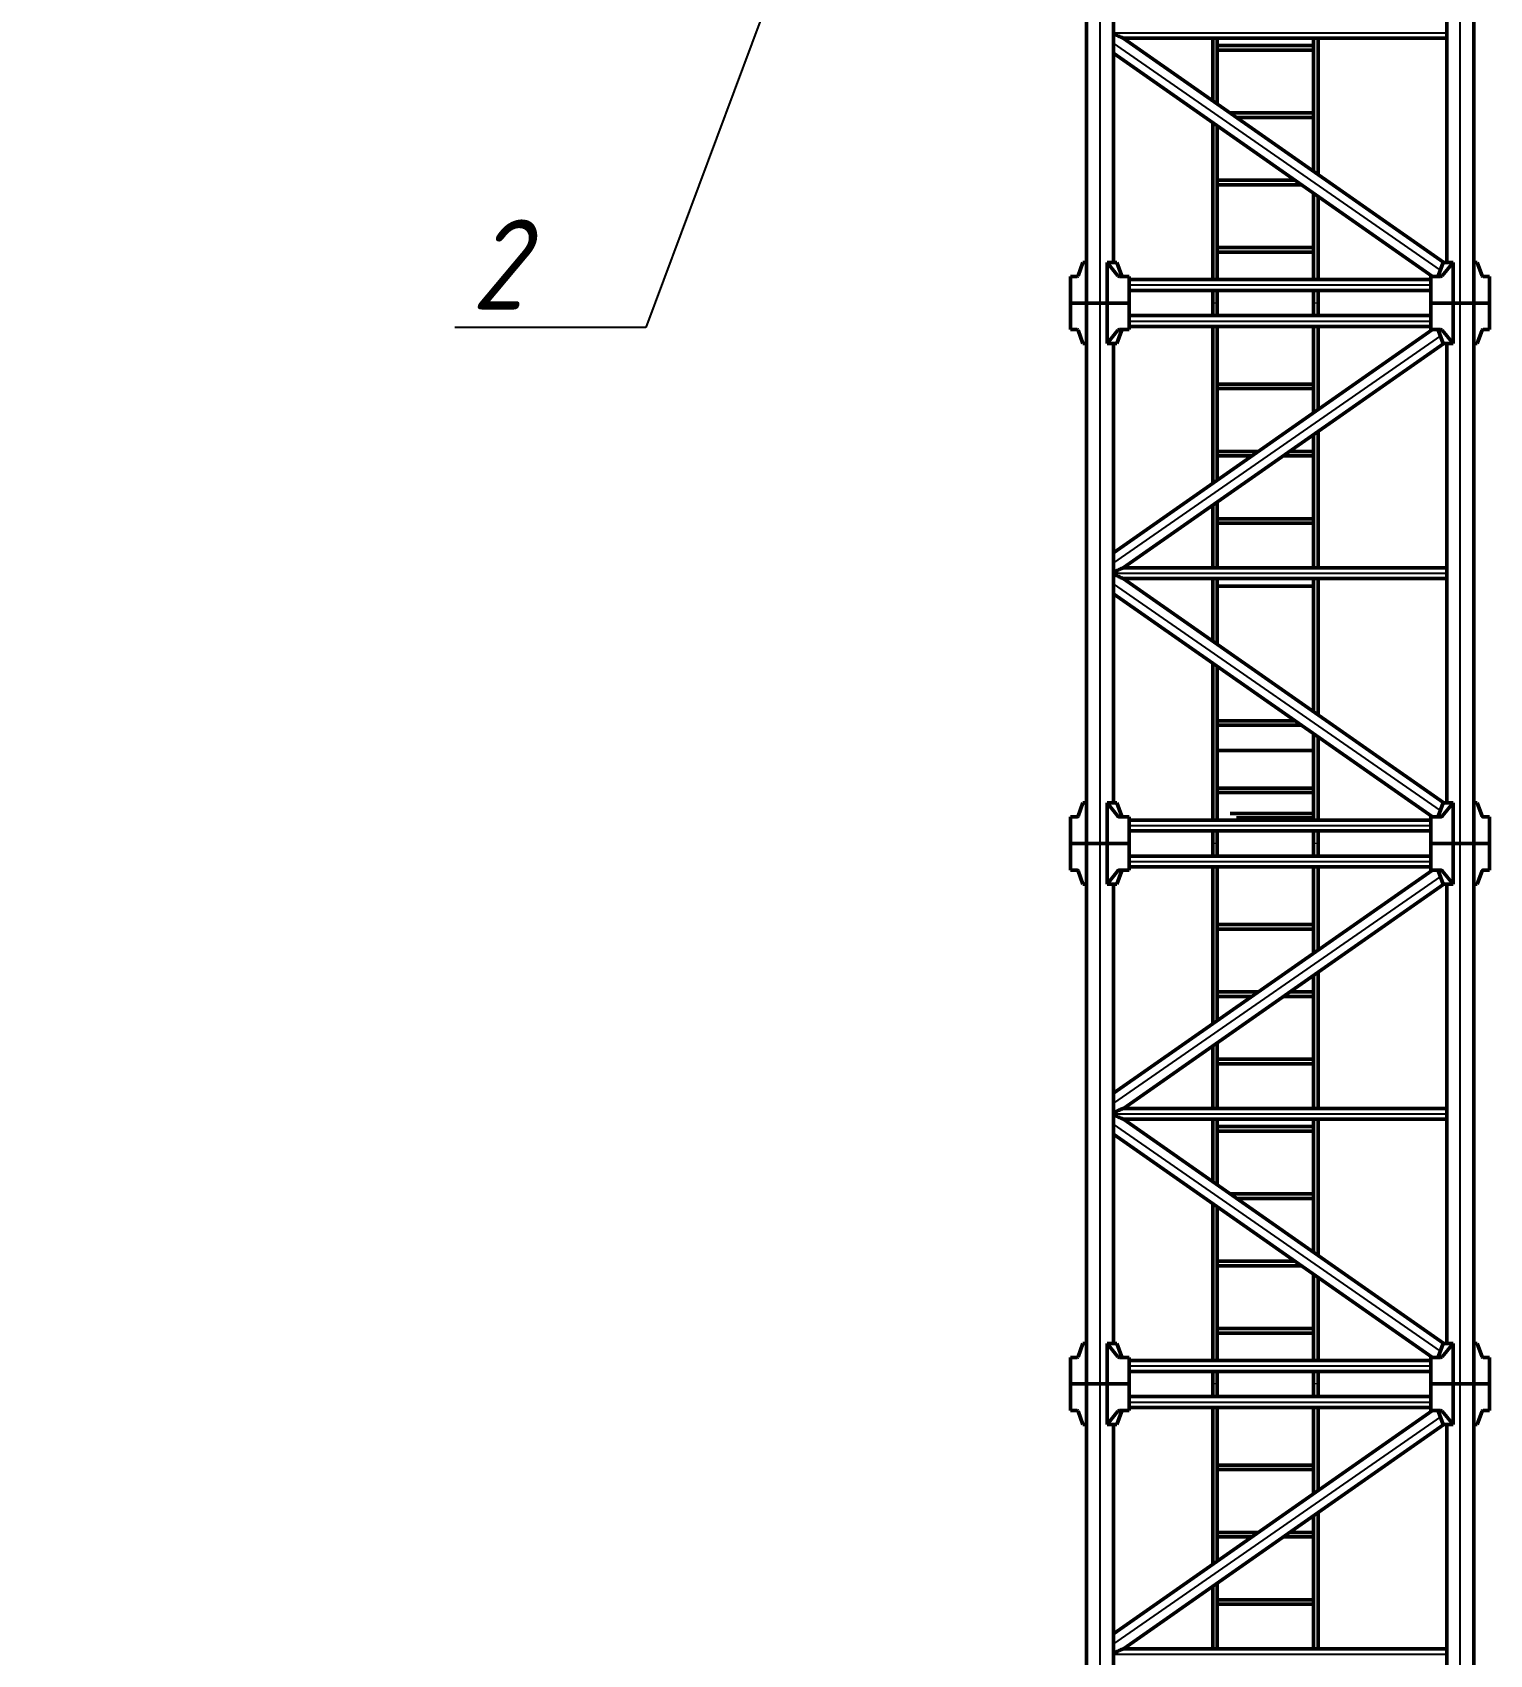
# Model space of a CAD drawing. Header units: millimetres. Extents: x 4452 to 5641, y -238 to 603.
# Drawn here: x 4657.6 to 4738.5, y 227.7 to 317.7 of the extents above; entities that cross this region are included whole.
import ezdxf
from ezdxf import colors
from ezdxf.entities.mleader import LeaderData, LeaderLine
from ezdxf.math import Vec2, Vec3

# ---------------------------------------------------------------- set-up
doc = ezdxf.new("R2010")
doc.units = ezdxf.units.MM
doc.linetypes.add('CENTER', pattern=[50.8, 31.75, -6.35, 6.35, -6.35])
for name, color, linetype, lineweight in [('中心线层', 1, 'CENTER', 25), ('图层1', 2, 'CENTER', 18), ('标注层', 3, 'Continuous', 25), ('粗实线', 7, 'Continuous', 50)]:
    doc.layers.add(name, color=color, linetype=linetype, lineweight=lineweight)
doc.styles.add('5号字', font='gbeitc.shx', dxfattribs={"height": 5, "bigfont": 'gbcbig.shx'})
doc.styles.get("Standard").update_dxf_attribs({"font": 'txt', "bigfont": 'gbcbig.shx'})
doc.dimstyles.new('ISO-25', dxfattribs={"dimtxt": 2.5, "dimasz": 2.5, "dimexe": 1.25, "dimexo": 0.625, "dimtad": 1, "dimtxsty": 'Standard', "dimcen": 2.5, "dimadec": 0, "dimazin": 0, "dimtfac": 1, "dimtmove": 0, "dimatfit": 3, "dimfxl": 1, "dimarcsym": 0})

# ---------------------------------------------------------------- blocks, each defined once
blk = doc.blocks.new('*D8')
at = {"layer": 'Defpoints', "color": 0, "transparency": 16777216}
for p in [(4640.98, 410.946), (4716.858, 410.946), (4716.858, -87.386)]:
    blk.add_point(p, dxfattribs=at)
at = {"layer": '标注层', "color": 0, "lineweight": -2, "transparency": 16777216}
for p, q in [((4716.233, 410.946), (4639.73, 410.946)), ((4640.98, -81.386), (4640.98, 404.946)), ((4716.233, -87.386), (4639.73, -87.386))]:
    blk.add_line(p, q, dxfattribs=at)
at = {"layer": '标注层', "color": 0, "transparency": 16777216}
for points in [[(4639.98, 404.946), (4641.98, 404.946), (4640.98, 410.946)], [(4639.98, -81.386), (4641.98, -81.386), (4640.98, -87.386)]]:
    blk.add_solid(points, dxfattribs=at)
at = {"layer": '标注层', "color": 0, "transparency": 16777216, "insert": (4637.855, 161.78), "char_height": 5, "attachment_point": 5, "rotation": 90, "style": '5号字'}
blk.add_mtext('50000', dxfattribs=at)
blk = doc.blocks.new('*D9')
at = {"layer": 'Defpoints', "color": 0, "transparency": 16777216}
for p in [(4553.815, 483.81), (4734.286, 483.81), (4716.858, -87.386)]:
    blk.add_point(p, dxfattribs=at)
at = {"layer": '标注层', "color": 0, "lineweight": -2, "transparency": 16777216}
for p, q in [((4733.661, 483.81), (4552.565, 483.81)), ((4553.815, -81.386), (4553.815, 477.81)), ((4716.233, -87.386), (4552.565, -87.386))]:
    blk.add_line(p, q, dxfattribs=at)
at = {"layer": '标注层', "color": 0, "transparency": 16777216}
for points in [[(4552.815, 477.81), (4554.815, 477.81), (4553.815, 483.81)], [(4552.815, -81.386), (4554.815, -81.386), (4553.815, -87.386)]]:
    blk.add_solid(points, dxfattribs=at)
at = {"layer": '标注层', "color": 0, "transparency": 16777216, "insert": (4550.69, 198.212), "char_height": 5, "attachment_point": 5, "rotation": 90, "style": '5号字'}
blk.add_mtext('57000', dxfattribs=at)
blk = doc.blocks.new('_None')

msp = doc.modelspace()

# ---------------------------------------------------------------- linework, layer by layer
at = {"layer": '中心线层', "color": 0}
for p, q in [((4716.858, 332.715), (4716.858, 302.708)), ((4736.863, 302.708), (4736.863, 332.715)), ((4717.608, 317.712), (4736.113, 317.712)), ((4735.763, 304.536), (4717.608, 317.126)), ((4718.486, 303.708), (4735.235, 303.708)), ((4716.858, 302.708), (4716.858, 272.701)), ((4736.863, 272.701), (4736.863, 302.708)), ((4718.486, 301.708), (4735.235, 301.708)), ((4735.763, 300.88), (4717.608, 288.29)), ((4717.608, 287.704), (4736.113, 287.704)), ((4735.763, 274.529), (4717.608, 287.119)), ((4718.486, 273.701), (4735.235, 273.701)), ((4716.858, 272.701), (4716.858, 242.694)), ((4736.863, 242.694), (4736.863, 272.701)), ((4718.486, 271.701), (4735.235, 271.701)), ((4735.763, 270.873), (4717.608, 258.282)), ((4717.608, 257.697), (4736.113, 257.697)), ((4735.763, 244.522), (4717.608, 257.112)), ((4718.486, 243.694), (4735.235, 243.694)), ((4716.858, 242.694), (4716.858, 212.686)), ((4736.863, 212.686), (4736.863, 242.694)), ((4718.486, 241.693), (4735.235, 241.693)), ((4735.763, 240.866), (4717.608, 228.275)), ((4717.608, 227.69), (4736.113, 227.69))]:
    msp.add_line(p, q, dxfattribs=at)
at = {"layer": '图层1', "color": 0, "linetype": 'Continuous', "lineweight": 50}
for p, q in [((4716.108, 332.715), (4716.108, 302.708)), ((4737.613, 332.715), (4737.613, 302.708)), ((4717.608, 330.465), (4717.608, 304.958)), ((4736.113, 330.465), (4736.113, 304.958)), ((4735.949, 304.958), (4718.158, 317.412)), ((4718.158, 317.412), (4736.113, 317.412)), ((4717.608, 316.576), (4735.316, 304.18)), ((4715.643, 304.217), (4715.91, 304.958)), ((4716.108, 304.958), (4715.91, 304.958)), ((4717.255, 304.958), (4717.861, 304.221)), ((4717.255, 304.958), (4717.806, 304.958)), ((4718.06, 304.254), (4717.806, 304.958)), ((4735.662, 304.254), (4735.915, 304.958)), ((4736.466, 304.958), (4735.86, 304.221)), ((4736.466, 304.958), (4735.915, 304.958)), ((4736.466, 302.708), (4736.466, 304.958)), ((4737.613, 304.958), (4737.811, 304.958)), ((4738.078, 304.217), (4737.811, 304.958)), ((4715.591, 304.18), (4715.23, 304.18)), ((4715.23, 302.708), (4715.23, 304.18)), ((4717.947, 304.18), (4718.486, 304.18)), ((4718.486, 302.708), (4718.486, 304.18)), ((4735.235, 304.008), (4718.486, 304.008)), ((4735.774, 304.18), (4735.235, 304.18)), ((4735.235, 302.708), (4735.235, 304.18)), ((4738.13, 304.18), (4738.491, 304.18)), ((4738.491, 302.708), (4738.491, 304.18)), ((4715.23, 302.708), (4718.486, 302.708)), ((4718.486, 302.708), (4715.23, 302.708)), ((4715.23, 302.708), (4715.23, 301.236)), ((4715.23, 302.708), (4718.486, 302.708)), ((4718.486, 302.708), (4715.23, 302.708)), ((4715.23, 302.708), (4718.486, 302.708)), ((4718.486, 302.708), (4715.23, 302.708)), ((4716.108, 302.708), (4717.608, 302.708)), ((4716.108, 302.708), (4716.108, 272.701)), ((4716.108, 302.708), (4717.608, 302.708)), ((4716.108, 302.708), (4717.608, 302.708)), ((4718.486, 303.408), (4735.235, 303.408)), ((4718.486, 302.708), (4718.486, 301.236)), ((4738.491, 302.708), (4735.235, 302.708)), ((4735.235, 302.708), (4735.235, 301.236)), ((4735.235, 302.708), (4738.491, 302.708)), ((4738.491, 302.708), (4735.235, 302.708)), ((4735.235, 302.708), (4738.491, 302.708)), ((4738.491, 302.708), (4735.235, 302.708)), ((4735.235, 302.708), (4738.491, 302.708)), ((4737.613, 302.708), (4736.113, 302.708)), ((4737.613, 302.708), (4736.113, 302.708)), ((4737.613, 302.708), (4736.113, 302.708)), ((4736.466, 302.708), (4736.466, 300.458)), ((4737.613, 302.708), (4737.613, 272.701)), ((4738.491, 302.708), (4738.491, 301.236)), ((4735.235, 302.008), (4718.486, 302.008)), ((4715.591, 301.236), (4715.23, 301.236)), ((4715.643, 301.199), (4715.91, 300.458)), ((4717.254, 300.458), (4717.861, 301.195)), ((4735.316, 301.236), (4717.608, 288.84)), ((4718.059, 301.162), (4717.806, 300.458)), ((4717.947, 301.236), (4718.486, 301.236)), ((4718.486, 301.408), (4735.235, 301.408)), ((4735.774, 301.236), (4735.235, 301.236)), ((4735.661, 301.162), (4735.915, 300.458)), ((4736.466, 300.458), (4735.86, 301.195)), ((4738.078, 301.199), (4737.811, 300.458)), ((4738.13, 301.236), (4738.491, 301.236)), ((4716.108, 300.458), (4715.91, 300.458)), ((4717.254, 300.458), (4717.806, 300.458)), ((4717.608, 300.458), (4717.608, 274.951)), ((4718.158, 288.004), (4735.949, 300.458)), ((4736.466, 300.458), (4735.915, 300.458)), ((4736.113, 300.458), (4736.113, 274.951)), ((4737.613, 300.458), (4737.811, 300.458)), ((4736.113, 288.005), (4718.158, 288.005)), ((4735.949, 274.951), (4718.158, 287.405)), ((4718.158, 287.404), (4736.113, 287.404)), ((4717.608, 286.569), (4735.316, 274.173)), ((4715.643, 274.21), (4715.91, 274.951)), ((4716.108, 274.951), (4715.91, 274.951)), ((4717.254, 274.951), (4717.861, 274.214)), ((4717.254, 274.951), (4717.806, 274.951)), ((4718.059, 274.247), (4717.806, 274.951)), ((4735.661, 274.247), (4735.915, 274.951)), ((4736.466, 274.951), (4735.86, 274.214)), ((4736.466, 274.951), (4735.915, 274.951)), ((4736.466, 272.701), (4736.466, 274.951)), ((4737.613, 274.951), (4737.811, 274.951)), ((4738.078, 274.21), (4737.811, 274.951)), ((4715.591, 274.173), (4715.23, 274.173)), ((4715.23, 272.701), (4715.23, 274.173)), ((4717.947, 274.173), (4718.486, 274.173)), ((4718.486, 272.701), (4718.486, 274.173)), ((4735.235, 274.001), (4718.486, 274.001)), ((4735.774, 274.173), (4735.235, 274.173)), ((4735.235, 272.701), (4735.235, 274.173)), ((4738.13, 274.173), (4738.491, 274.173)), ((4738.491, 272.701), (4738.491, 274.173)), ((4718.486, 273.401), (4735.235, 273.401)), ((4715.23, 272.701), (4718.486, 272.701)), ((4718.486, 272.701), (4715.23, 272.701)), ((4715.23, 272.701), (4715.23, 271.228)), ((4715.23, 272.701), (4718.486, 272.701)), ((4718.486, 272.701), (4715.23, 272.701)), ((4715.23, 272.701), (4718.486, 272.701)), ((4718.486, 272.701), (4715.23, 272.701)), ((4716.108, 272.701), (4717.608, 272.701)), ((4716.108, 272.701), (4716.108, 242.694)), ((4716.108, 272.701), (4717.608, 272.701)), ((4716.108, 272.701), (4717.608, 272.701)), ((4718.486, 272.701), (4718.486, 271.228)), ((4735.235, 272.001), (4718.486, 272.001)), ((4738.491, 272.701), (4735.235, 272.701)), ((4735.235, 272.701), (4735.235, 271.228)), ((4735.235, 272.701), (4738.491, 272.701)), ((4738.491, 272.701), (4735.235, 272.701)), ((4735.235, 272.701), (4738.491, 272.701)), ((4738.491, 272.701), (4735.235, 272.701)), ((4735.235, 272.701), (4738.491, 272.701)), ((4737.613, 272.701), (4736.113, 272.701)), ((4737.613, 272.701), (4736.113, 272.701)), ((4737.613, 272.701), (4736.113, 272.701)), ((4736.467, 272.701), (4736.467, 270.45)), ((4737.613, 272.701), (4737.613, 242.694)), ((4738.491, 272.701), (4738.491, 271.228)), ((4715.591, 271.228), (4715.23, 271.228)), ((4715.643, 271.192), (4715.911, 270.45)), ((4717.255, 270.45), (4717.861, 271.188)), ((4735.316, 271.228), (4717.608, 258.833)), ((4718.06, 271.155), (4717.806, 270.45)), ((4717.947, 271.228), (4718.486, 271.228)), ((4718.486, 271.4), (4735.235, 271.4)), ((4735.774, 271.228), (4735.235, 271.228)), ((4735.662, 271.155), (4735.915, 270.45)), ((4736.467, 270.45), (4735.86, 271.188)), ((4738.078, 271.192), (4737.811, 270.45)), ((4738.13, 271.228), (4738.491, 271.228)), ((4716.108, 270.45), (4715.911, 270.45)), ((4717.255, 270.45), (4717.806, 270.45)), ((4717.608, 270.45), (4717.608, 244.944)), ((4718.159, 257.997), (4735.949, 270.45)), ((4736.467, 270.45), (4735.915, 270.45)), ((4736.113, 270.45), (4736.113, 244.944)), ((4737.613, 270.45), (4737.811, 270.45)), ((4736.113, 257.997), (4718.159, 257.997)), ((4735.949, 244.944), (4718.159, 257.397)), ((4718.159, 257.397), (4736.113, 257.397)), ((4717.608, 256.562), (4735.316, 244.166)), ((4715.591, 244.166), (4715.23, 244.166)), ((4715.23, 242.694), (4715.23, 244.166)), ((4715.643, 244.203), (4715.911, 244.944)), ((4716.108, 244.944), (4715.911, 244.944)), ((4717.255, 244.944), (4717.861, 244.207)), ((4717.255, 244.944), (4717.806, 244.944)), ((4718.06, 244.239), (4717.806, 244.944)), ((4717.947, 244.166), (4718.486, 244.166)), ((4718.486, 242.694), (4718.486, 244.166)), ((4735.774, 244.166), (4735.235, 244.166)), ((4735.235, 242.694), (4735.235, 244.166)), ((4735.662, 244.239), (4735.915, 244.944)), ((4736.467, 244.944), (4735.86, 244.207)), ((4736.467, 244.944), (4735.915, 244.944)), ((4736.467, 242.694), (4736.467, 244.944)), ((4737.613, 244.944), (4737.811, 244.944)), ((4738.078, 244.203), (4737.811, 244.944)), ((4738.13, 244.166), (4738.491, 244.166)), ((4738.491, 242.694), (4738.491, 244.166)), ((4735.235, 243.994), (4718.486, 243.994)), ((4718.486, 243.394), (4735.235, 243.394)), ((4715.23, 242.694), (4718.486, 242.694)), ((4718.486, 242.694), (4715.23, 242.694)), ((4715.23, 242.694), (4715.23, 241.221)), ((4715.23, 242.694), (4718.486, 242.694)), ((4718.486, 242.694), (4715.23, 242.694)), ((4715.23, 242.694), (4718.486, 242.694)), ((4718.486, 242.694), (4715.23, 242.694)), ((4716.108, 242.694), (4717.608, 242.694)), ((4716.108, 242.694), (4716.108, 212.686)), ((4716.108, 242.694), (4717.608, 242.694)), ((4716.108, 242.694), (4717.608, 242.694)), ((4718.486, 242.694), (4718.486, 241.221)), ((4738.491, 242.694), (4735.235, 242.694)), ((4735.235, 242.694), (4735.235, 241.221)), ((4735.235, 242.694), (4738.491, 242.694)), ((4738.491, 242.694), (4735.235, 242.694)), ((4735.235, 242.694), (4738.491, 242.694)), ((4738.491, 242.694), (4735.235, 242.694)), ((4735.235, 242.694), (4738.491, 242.694)), ((4737.613, 242.694), (4736.113, 242.694)), ((4737.613, 242.694), (4736.113, 242.694)), ((4737.613, 242.694), (4736.113, 242.694)), ((4736.467, 242.694), (4736.467, 240.443)), ((4737.613, 242.694), (4737.613, 212.686)), ((4738.491, 242.694), (4738.491, 241.221)), ((4735.235, 241.993), (4718.486, 241.993)), ((4718.486, 241.393), (4735.235, 241.393)), ((4715.591, 241.221), (4715.23, 241.221)), ((4715.643, 241.184), (4715.91, 240.443)), ((4717.255, 240.443), (4717.861, 241.181)), ((4735.316, 241.221), (4717.608, 228.826)), ((4718.06, 241.148), (4717.806, 240.443)), ((4717.947, 241.221), (4718.486, 241.221)), ((4735.774, 241.221), (4735.235, 241.221)), ((4735.662, 241.148), (4735.915, 240.443)), ((4736.467, 240.443), (4735.86, 241.181)), ((4738.078, 241.184), (4737.811, 240.443)), ((4738.13, 241.221), (4738.491, 241.221)), ((4716.108, 240.443), (4715.91, 240.443)), ((4717.255, 240.443), (4717.806, 240.443)), ((4717.608, 240.443), (4717.608, 214.937)), ((4718.159, 227.99), (4735.949, 240.443)), ((4736.467, 240.443), (4735.915, 240.443)), ((4736.113, 240.443), (4736.113, 214.937)), ((4737.613, 240.443), (4737.811, 240.443)), ((4736.113, 227.99), (4718.158, 227.99))]:
    msp.add_line(p, q, dxfattribs=at)
at = {"layer": '图层1', "color": 0, "lineweight": 50}
for p, q in [((4723.121, 317.412), (4723.121, 313.938)), ((4723.371, 317.412), (4723.371, 313.763)), ((4723.371, 317.001), (4728.72, 317.001)), ((4728.72, 317.412), (4728.72, 311.401)), ((4728.969, 317.412), (4728.969, 311.575)), ((4728.72, 316.752), (4723.371, 316.752)), ((4723.121, 312.717), (4723.121, 308.896)), ((4723.371, 312.542), (4723.371, 309.07)), ((4724.087, 313.262), (4728.72, 313.262)), ((4728.72, 313.012), (4724.443, 313.012)), ((4728.72, 311.401), (4728.72, 310.019)), ((4728.969, 311.575), (4728.969, 309.845)), ((4723.121, 308.896), (4723.121, 307.482)), ((4723.371, 309.523), (4724.017, 309.523)), ((4723.661, 309.273), (4723.371, 309.273)), ((4723.371, 309.07), (4723.371, 307.657)), ((4725.68, 309.273), (4723.661, 309.273)), ((4724.017, 309.523), (4726.036, 309.523)), ((4728.041, 309.273), (4725.68, 309.273)), ((4726.036, 309.523), (4727.685, 309.523)), ((4728.72, 308.798), (4728.72, 304.008)), ((4728.969, 308.624), (4728.969, 304.008)), ((4723.121, 307.482), (4723.121, 304.008)), ((4723.371, 307.657), (4723.371, 304.008)), ((4723.371, 305.783), (4728.72, 305.783)), ((4728.72, 305.534), (4723.371, 305.534)), ((4723.121, 303.408), (4723.121, 302.708)), ((4723.121, 302.708), (4723.121, 302.008)), ((4723.371, 303.408), (4723.371, 302.708)), ((4723.371, 302.708), (4723.371, 302.008)), ((4728.719, 302.708), (4728.719, 302.008)), ((4728.72, 303.408), (4728.72, 302.708)), ((4728.969, 303.408), (4728.969, 302.708)), ((4728.969, 302.708), (4728.969, 302.008)), ((4723.121, 301.408), (4723.121, 297.934)), ((4723.371, 301.408), (4723.371, 297.759)), ((4728.719, 301.408), (4728.719, 296.618)), ((4728.969, 301.408), (4728.969, 296.792)), ((4723.371, 298.211), (4728.719, 298.211)), ((4723.121, 297.934), (4723.121, 292.699)), ((4728.719, 297.962), (4723.371, 297.962)), ((4723.371, 297.759), (4723.371, 292.874)), ((4728.719, 295.397), (4728.719, 294.015)), ((4728.969, 295.571), (4728.969, 293.841)), ((4723.371, 294.472), (4725.654, 294.472)), ((4725.297, 294.222), (4723.371, 294.222)), ((4728.423, 294.222), (4727.042, 294.222)), ((4727.398, 294.472), (4728.067, 294.472)), ((4728.067, 294.472), (4728.719, 294.472)), ((4728.719, 294.222), (4728.423, 294.222)), ((4728.719, 294.015), (4728.719, 288.005)), ((4728.969, 293.841), (4728.969, 288.005)), ((4723.121, 291.478), (4723.121, 288.005)), ((4723.371, 291.653), (4723.371, 288.005)), ((4723.371, 290.733), (4728.719, 290.733)), ((4728.719, 290.483), (4723.371, 290.483)), ((4723.121, 287.404), (4723.121, 283.931)), ((4723.371, 287.404), (4723.371, 283.756)), ((4728.719, 287.404), (4728.719, 281.394)), ((4728.969, 287.404), (4728.969, 281.568)), ((4723.371, 286.994), (4728.719, 286.994)), ((4723.121, 282.71), (4723.121, 278.888)), ((4723.371, 282.535), (4723.371, 279.063)), ((4728.719, 281.394), (4728.719, 280.012)), ((4728.969, 281.568), (4728.969, 279.837)), ((4723.371, 279.515), (4724.017, 279.515)), ((4723.661, 279.266), (4723.371, 279.266)), ((4725.68, 279.266), (4723.661, 279.266)), ((4724.017, 279.515), (4726.036, 279.515)), ((4728.041, 279.266), (4725.68, 279.266)), ((4726.036, 279.515), (4727.685, 279.515)), ((4723.121, 278.888), (4723.121, 277.475)), ((4723.371, 279.063), (4723.371, 277.649)), ((4728.719, 278.791), (4728.719, 274.001)), ((4728.969, 278.616), (4728.969, 274.001)), ((4723.121, 277.475), (4723.121, 274.001)), ((4728.719, 277.861), (4723.371, 277.861)), ((4723.371, 277.649), (4723.371, 274.001)), ((4723.371, 275.776), (4728.719, 275.776)), ((4728.719, 275.527), (4723.371, 275.527)), ((4724.087, 274.371), (4728.719, 274.371)), ((4728.719, 274.121), (4724.443, 274.121)), ((4723.121, 273.401), (4723.121, 272.701)), ((4723.371, 273.401), (4723.371, 272.701)), ((4728.719, 273.401), (4728.719, 272.701)), ((4728.969, 273.401), (4728.969, 272.701)), ((4723.122, 272.701), (4723.122, 272.001)), ((4723.371, 272.701), (4723.371, 272.001)), ((4728.72, 272.701), (4728.72, 272.001)), ((4728.969, 272.701), (4728.969, 272.001)), ((4723.122, 271.4), (4723.122, 267.927)), ((4723.371, 271.4), (4723.371, 267.752)), ((4728.72, 271.4), (4728.72, 266.611)), ((4728.969, 271.4), (4728.969, 266.785)), ((4723.122, 267.927), (4723.122, 262.692)), ((4723.371, 268.204), (4728.72, 268.204)), ((4728.72, 267.954), (4723.371, 267.954)), ((4723.371, 267.752), (4723.371, 262.866)), ((4728.72, 265.39), (4728.72, 264.008)), ((4728.969, 265.564), (4728.969, 263.834)), ((4723.371, 264.465), (4725.654, 264.465)), ((4725.298, 264.215), (4723.371, 264.215)), ((4728.424, 264.215), (4727.042, 264.215)), ((4727.398, 264.465), (4728.068, 264.465)), ((4728.068, 264.465), (4728.72, 264.465)), ((4728.72, 264.215), (4728.424, 264.215)), ((4728.72, 264.008), (4728.72, 257.997)), ((4728.969, 263.834), (4728.969, 257.997)), ((4723.122, 261.471), (4723.122, 257.997)), ((4723.371, 261.646), (4723.371, 257.997)), ((4723.371, 260.725), (4728.72, 260.725)), ((4728.72, 260.476), (4723.371, 260.476)), ((4723.122, 257.397), (4723.122, 253.923)), ((4723.371, 257.397), (4723.371, 253.749)), ((4723.371, 256.986), (4728.72, 256.986)), ((4728.72, 256.737), (4723.371, 256.737)), ((4728.72, 257.397), (4728.72, 251.386)), ((4728.969, 257.397), (4728.969, 251.561)), ((4724.087, 253.247), (4728.72, 253.247)), ((4723.122, 252.702), (4723.122, 248.881)), ((4723.371, 252.528), (4723.371, 249.056)), ((4728.72, 252.998), (4724.444, 252.998)), ((4728.72, 251.386), (4728.72, 250.005)), ((4728.969, 251.561), (4728.969, 249.83)), ((4723.371, 249.508), (4724.017, 249.508)), ((4724.017, 249.508), (4726.037, 249.508)), ((4726.037, 249.508), (4727.685, 249.508)), ((4723.122, 248.881), (4723.122, 247.468)), ((4723.661, 249.259), (4723.371, 249.259)), ((4723.371, 249.056), (4723.371, 247.642)), ((4725.68, 249.259), (4723.661, 249.259)), ((4728.041, 249.259), (4725.68, 249.259)), ((4728.72, 248.784), (4728.72, 243.994)), ((4728.969, 248.609), (4728.969, 243.994)), ((4723.122, 247.468), (4723.122, 243.994)), ((4723.371, 247.642), (4723.371, 243.994)), ((4723.371, 245.769), (4728.72, 245.769)), ((4728.72, 245.52), (4723.371, 245.52)), ((4723.122, 243.394), (4723.122, 242.694)), ((4723.371, 243.394), (4723.371, 242.694)), ((4728.72, 243.394), (4728.72, 242.694)), ((4728.969, 243.394), (4728.969, 242.694)), ((4723.121, 242.694), (4723.121, 241.993)), ((4723.371, 242.694), (4723.371, 241.993)), ((4728.72, 242.694), (4728.72, 241.993)), ((4728.969, 242.694), (4728.969, 241.993)), ((4723.121, 241.393), (4723.121, 237.919)), ((4723.371, 241.393), (4723.371, 237.745)), ((4728.72, 241.393), (4728.72, 236.603)), ((4728.969, 241.393), (4728.969, 236.778)), ((4723.121, 237.919), (4723.121, 232.685)), ((4723.371, 238.196), (4728.72, 238.196)), ((4728.72, 237.947), (4723.371, 237.947)), ((4723.371, 237.745), (4723.371, 232.859)), ((4728.72, 235.383), (4728.72, 234.001)), ((4728.969, 235.557), (4728.969, 233.826)), ((4723.371, 234.457), (4725.654, 234.457)), ((4725.298, 234.208), (4723.371, 234.208)), ((4728.424, 234.208), (4727.042, 234.208)), ((4727.398, 234.457), (4728.067, 234.457)), ((4728.067, 234.457), (4728.72, 234.457)), ((4728.72, 234.208), (4728.424, 234.208)), ((4728.72, 234.001), (4728.72, 227.99)), ((4728.969, 233.826), (4728.969, 227.99)), ((4723.121, 231.464), (4723.121, 227.99)), ((4723.371, 231.638), (4723.371, 227.99)), ((4723.371, 230.718), (4728.72, 230.718)), ((4728.72, 230.469), (4723.371, 230.469))]:
    msp.add_line(p, q, dxfattribs=at)
at = {"layer": '图层1', "color": 0}
for p, q in [((4723.371, 302.708), (4723.121, 302.708)), ((4723.371, 302.708), (4723.121, 302.708)), ((4723.371, 302.708), (4723.121, 302.708)), ((4728.969, 302.708), (4728.719, 302.708)), ((4728.969, 302.708), (4728.72, 302.708)), ((4723.371, 272.701), (4723.121, 272.701)), ((4723.371, 272.701), (4723.121, 272.701)), ((4723.371, 272.701), (4723.122, 272.701)), ((4728.969, 272.701), (4728.719, 272.701)), ((4728.969, 272.701), (4728.72, 272.701)), ((4723.371, 242.694), (4723.121, 242.694)), ((4723.371, 242.694), (4723.122, 242.694)), ((4723.371, 242.694), (4723.122, 242.694)), ((4728.969, 242.694), (4728.72, 242.694)), ((4728.969, 242.694), (4728.72, 242.694))]:
    msp.add_line(p, q, dxfattribs=at)
at = {"layer": '图层1', "color": 0, "linetype": 'Continuous', "lineweight": 50}
for centre, radius, start, end in [((4715.591, 304.236), 0.0556, 270, 340.18414), ((4717.947, 304.292), 0.111, 219.44584, 270), ((4718.164, 304.292), 0.111, 199.81586, 270), ((4735.557, 304.292), 0.111, 270, 340.18414), ((4735.774, 304.292), 0.111, 270, 320.55416), ((4738.13, 304.236), 0.0556, 199.81586, 270), ((4715.591, 301.18), 0.0556, 19.81586, 90), ((4717.947, 301.124), 0.111, 90, 140.55416), ((4718.164, 301.124), 0.111, 90, 160.18414), ((4735.557, 301.124), 0.111, 19.81586, 90), ((4735.774, 301.124), 0.111, 39.44584, 90), ((4738.13, 301.18), 0.0556, 90, 160.18414), ((4715.591, 274.229), 0.0556, 270, 340.18414), ((4717.947, 274.284), 0.111, 219.44584, 270), ((4718.164, 274.284), 0.111, 199.81586, 270), ((4735.557, 274.284), 0.111, 270, 340.18414), ((4735.774, 274.284), 0.111, 270, 320.55416), ((4738.13, 274.229), 0.0556, 199.81586, 270), ((4715.591, 271.173), 0.0556, 19.81586, 90), ((4717.947, 271.117), 0.111, 90, 140.55416), ((4718.164, 271.117), 0.111, 90, 160.18414), ((4735.557, 271.117), 0.111, 19.81586, 90), ((4735.774, 271.117), 0.111, 39.44584, 90), ((4738.13, 271.173), 0.0556, 90, 160.18414), ((4715.591, 244.222), 0.0556, 270, 340.18414), ((4717.947, 244.277), 0.111, 219.44584, 270), ((4718.164, 244.277), 0.111, 199.81586, 270), ((4735.557, 244.277), 0.111, 270, 340.18414), ((4735.774, 244.277), 0.111, 270, 320.55416), ((4738.13, 244.222), 0.0556, 199.81586, 270), ((4715.591, 241.166), 0.0556, 19.81586, 90), ((4717.947, 241.11), 0.111, 90, 140.55416), ((4718.164, 241.11), 0.111, 90, 160.18414), ((4735.557, 241.11), 0.111, 19.81586, 90), ((4735.774, 241.11), 0.111, 39.44584, 90), ((4738.13, 241.166), 0.0556, 90, 160.18414)]:
    msp.add_arc(centre, radius, start, end, dxfattribs=at)
for points, knots in [([(4717.608, 317.677), (4717.635, 317.66), (4717.689, 317.628), (4717.773, 317.584), (4717.857, 317.542), (4717.94, 317.504), (4718.007, 317.475), (4718.057, 317.454), (4718.09, 317.44), (4718.117, 317.429), (4718.136, 317.421), (4718.148, 317.416), (4718.155, 317.413), (4718.159, 317.412), (4718.158, 317.412), (4718.158, 317.412)], [0, 0, 0, 0, 0.131257, 0.262569, 0.397629, 0.532645, 0.661638, 0.727603, 0.793498, 0.843917, 0.895358, 0.925744, 0.956803, 0.98725, 1, 1, 1, 1]), ([(4718.158, 288.004), (4718.158, 288.004), (4718.158, 288.004), (4718.15, 288.001), (4718.135, 287.995), (4718.114, 287.986), (4718.082, 287.973), (4718.039, 287.955), (4717.992, 287.935), (4717.94, 287.912), (4717.887, 287.888), (4717.814, 287.853), (4717.739, 287.815), (4717.664, 287.774), (4717.627, 287.751), (4717.608, 287.739)], [0, 0, 0, 0, 0.018885, 0.072339, 0.112145, 0.153038, 0.225827, 0.300344, 0.384276, 0.46826, 0.553993, 0.639739, 0.818725, 0.909372, 1, 1, 1, 1]), ([(4717.608, 287.67), (4717.635, 287.653), (4717.689, 287.62), (4717.773, 287.576), (4717.857, 287.535), (4717.94, 287.497), (4718.007, 287.468), (4718.057, 287.446), (4718.09, 287.433), (4718.117, 287.421), (4718.136, 287.414), (4718.148, 287.409), (4718.155, 287.406), (4718.159, 287.404), (4718.158, 287.405), (4718.158, 287.405)], [0, 0, 0, 0, 0.131257, 0.262569, 0.397629, 0.532645, 0.661638, 0.727603, 0.793498, 0.843917, 0.895358, 0.925744, 0.956803, 0.98725, 1, 1, 1, 1]), ([(4718.159, 257.997), (4718.159, 257.997), (4718.159, 257.997), (4718.151, 257.994), (4718.136, 257.988), (4718.114, 257.979), (4718.082, 257.966), (4718.039, 257.948), (4717.992, 257.927), (4717.94, 257.905), (4717.887, 257.881), (4717.814, 257.846), (4717.739, 257.808), (4717.664, 257.766), (4717.627, 257.744), (4717.608, 257.732)], [0, 0, 0, 0, 0.018885, 0.072339, 0.112145, 0.153038, 0.225827, 0.300344, 0.384276, 0.46826, 0.553993, 0.639739, 0.818725, 0.909372, 1, 1, 1, 1]), ([(4717.608, 257.662), (4717.635, 257.646), (4717.689, 257.613), (4717.773, 257.569), (4717.857, 257.528), (4717.94, 257.49), (4718.007, 257.46), (4718.057, 257.439), (4718.09, 257.425), (4718.117, 257.414), (4718.136, 257.406), (4718.148, 257.401), (4718.155, 257.399), (4718.159, 257.397), (4718.159, 257.397), (4718.159, 257.397)], [0, 0, 0, 0, 0.131257, 0.262569, 0.397629, 0.532645, 0.661638, 0.727603, 0.793498, 0.843917, 0.895358, 0.925744, 0.956803, 0.98725, 1, 1, 1, 1]), ([(4718.158, 227.99), (4718.158, 227.99), (4718.159, 227.99), (4718.15, 227.987), (4718.135, 227.98), (4718.114, 227.972), (4718.082, 227.959), (4718.039, 227.941), (4717.992, 227.92), (4717.94, 227.897), (4717.887, 227.873), (4717.814, 227.839), (4717.739, 227.801), (4717.664, 227.759), (4717.627, 227.736), (4717.608, 227.725)], [0, 0, 0, 0, 0.018885, 0.072339, 0.112145, 0.153038, 0.225827, 0.300344, 0.384276, 0.46826, 0.553993, 0.639739, 0.818725, 0.909372, 1, 1, 1, 1])]:
    msp.add_open_spline(points, degree=3, knots=knots, dxfattribs=at)
at = {"layer": '粗实线', "color": 0}
for p, q in [((4717.255, 304.958), (4717.255, 302.708)), ((4717.254, 300.458), (4717.254, 302.708)), ((4717.254, 274.951), (4717.254, 272.701)), ((4717.255, 270.45), (4717.255, 272.701)), ((4717.255, 244.944), (4717.255, 242.694)), ((4717.255, 240.443), (4717.255, 242.694))]:
    msp.add_line(p, q, dxfattribs=at)

# ---------------------------------------------------------------- dimensions: what is measured, and where the dimension line sits
at = {"layer": '标注层', "color": 0}
dim = msp.add_linear_dim(base=(4553.815, 483.81), p1=(4716.858, -87.386), p2=(4734.286, 483.81), angle=90, text='57000', dimstyle='ISO-25', override={"dimasz": 6, "dimtxsty": '5号字'}, dxfattribs=at)
dim.commit()
dim.dimension.update_dxf_attribs({"geometry": '*D9', "text_midpoint": (4550.69, 198.212)})
dim = msp.add_linear_dim(base=(4640.98, 410.946), p1=(4716.858, -87.386), p2=(4716.858, 410.946), angle=90, text='50000', dimstyle='ISO-25', override={"dimasz": 6, "dimtxsty": '5号字'}, dxfattribs=at)
dim.commit()
dim.dimension.update_dxf_attribs({"geometry": '*D8', "text_midpoint": (4640.98, 161.78), "dimtype": 160})

# ---------------------------------------------------------------- leaders
ml = msp.add_multileader_mtext('Standard', dxfattribs=at)
ml.set_content('2', style='5号字')
ml.set_leader_properties()
ml.set_arrow_properties(name='NONE')
ml.build(insert=Vec2(0, 0))
ml.multileader.update_dxf_attribs({"text_left_attachment_type": 6, "text_right_attachment_type": 6, "dogleg_length": 0.36, "arrow_head_size": 5.998})
ctx = ml.context
ctx.base_point, ctx.char_height, ctx.arrow_head_size, ctx.landing_gap_size, ctx.plane_origin = Vec3(4682.369, 301.346), 5, 5.998, 0, Vec3(4902.728, 379.877)
ctx.left_attachment, ctx.right_attachment, ctx.text_align_type = 6, 6, 2
notes = []
notes.append((ctx, [(0, (1, 1, 0), (4691.646, 301.346), (-1, 0), 6.777, [(0, [(4726.482, 394.62)], 0, [])])]))
ctx.mtext.insert, ctx.mtext.alignment, ctx.mtext.flow_direction = Vec3(4684.869, 307.346), 3, 5
for ctx, leaders in notes:
    for number, flags, end, landing, length, lines in leaders:
        leader = LeaderData()
        leader.index, (leader.has_last_leader_line, leader.has_dogleg_vector, leader.attachment_direction) = number, flags
        leader.last_leader_point, leader.dogleg_vector, leader.dogleg_length = Vec3(end), Vec3(landing), length
        for number, points, colour, breaks in lines:
            line = LeaderLine()
            line.index, line.vertices, line.color, line.breaks = number, Vec3.list(points), colors.encode_raw_color(colour), breaks
            leader.lines.append(line)
        ctx.leaders.append(leader)

doc.saveas('drawing.dxf')
